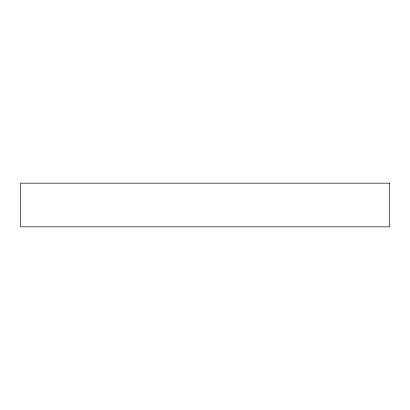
<?xml version="1.0" encoding="UTF-8"?>
<svg xmlns="http://www.w3.org/2000/svg" width="410" height="410" viewBox="0 0 410 410"><rect width="100%" height="100%" fill="white"/><g stroke="black" fill="none" stroke-linecap="round" stroke-linejoin="round"><path stroke-width="0.61" d="M389.5 183.162L20.5 183.162L20.5 226.838L389.5 226.838L389.5 183.162"/></g></svg>
